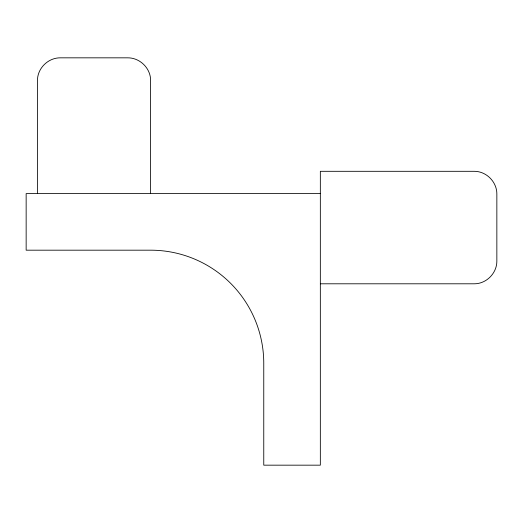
<?xml version="1.0" encoding="UTF-8"?>
<svg xmlns="http://www.w3.org/2000/svg" width="523" height="523" viewBox="0 0 523 523"><rect width="100%" height="100%" fill="white"/><g stroke="black" fill="none" stroke-linecap="round" stroke-linejoin="round"><path stroke-width="0.78" d="M320.338 193.608L26.15 193.608L26.15 250.184L150.611 250.184A113.151 113.151 0 0 1 263.762 363.335L263.762 465.169L320.338 465.169L320.338 171.309L474.217 171.309C486.357 171.237 496.928 181.88 496.85 194L496.85 261.108C496.928 273.228 486.357 283.871 474.217 283.799L320.338 283.799M150.611 193.608L150.611 80.464C150.676 68.278 139.929 57.746 127.789 57.831L60.289 57.831C48.149 57.746 37.401 68.278 37.466 80.464L37.466 193.608"/></g></svg>
